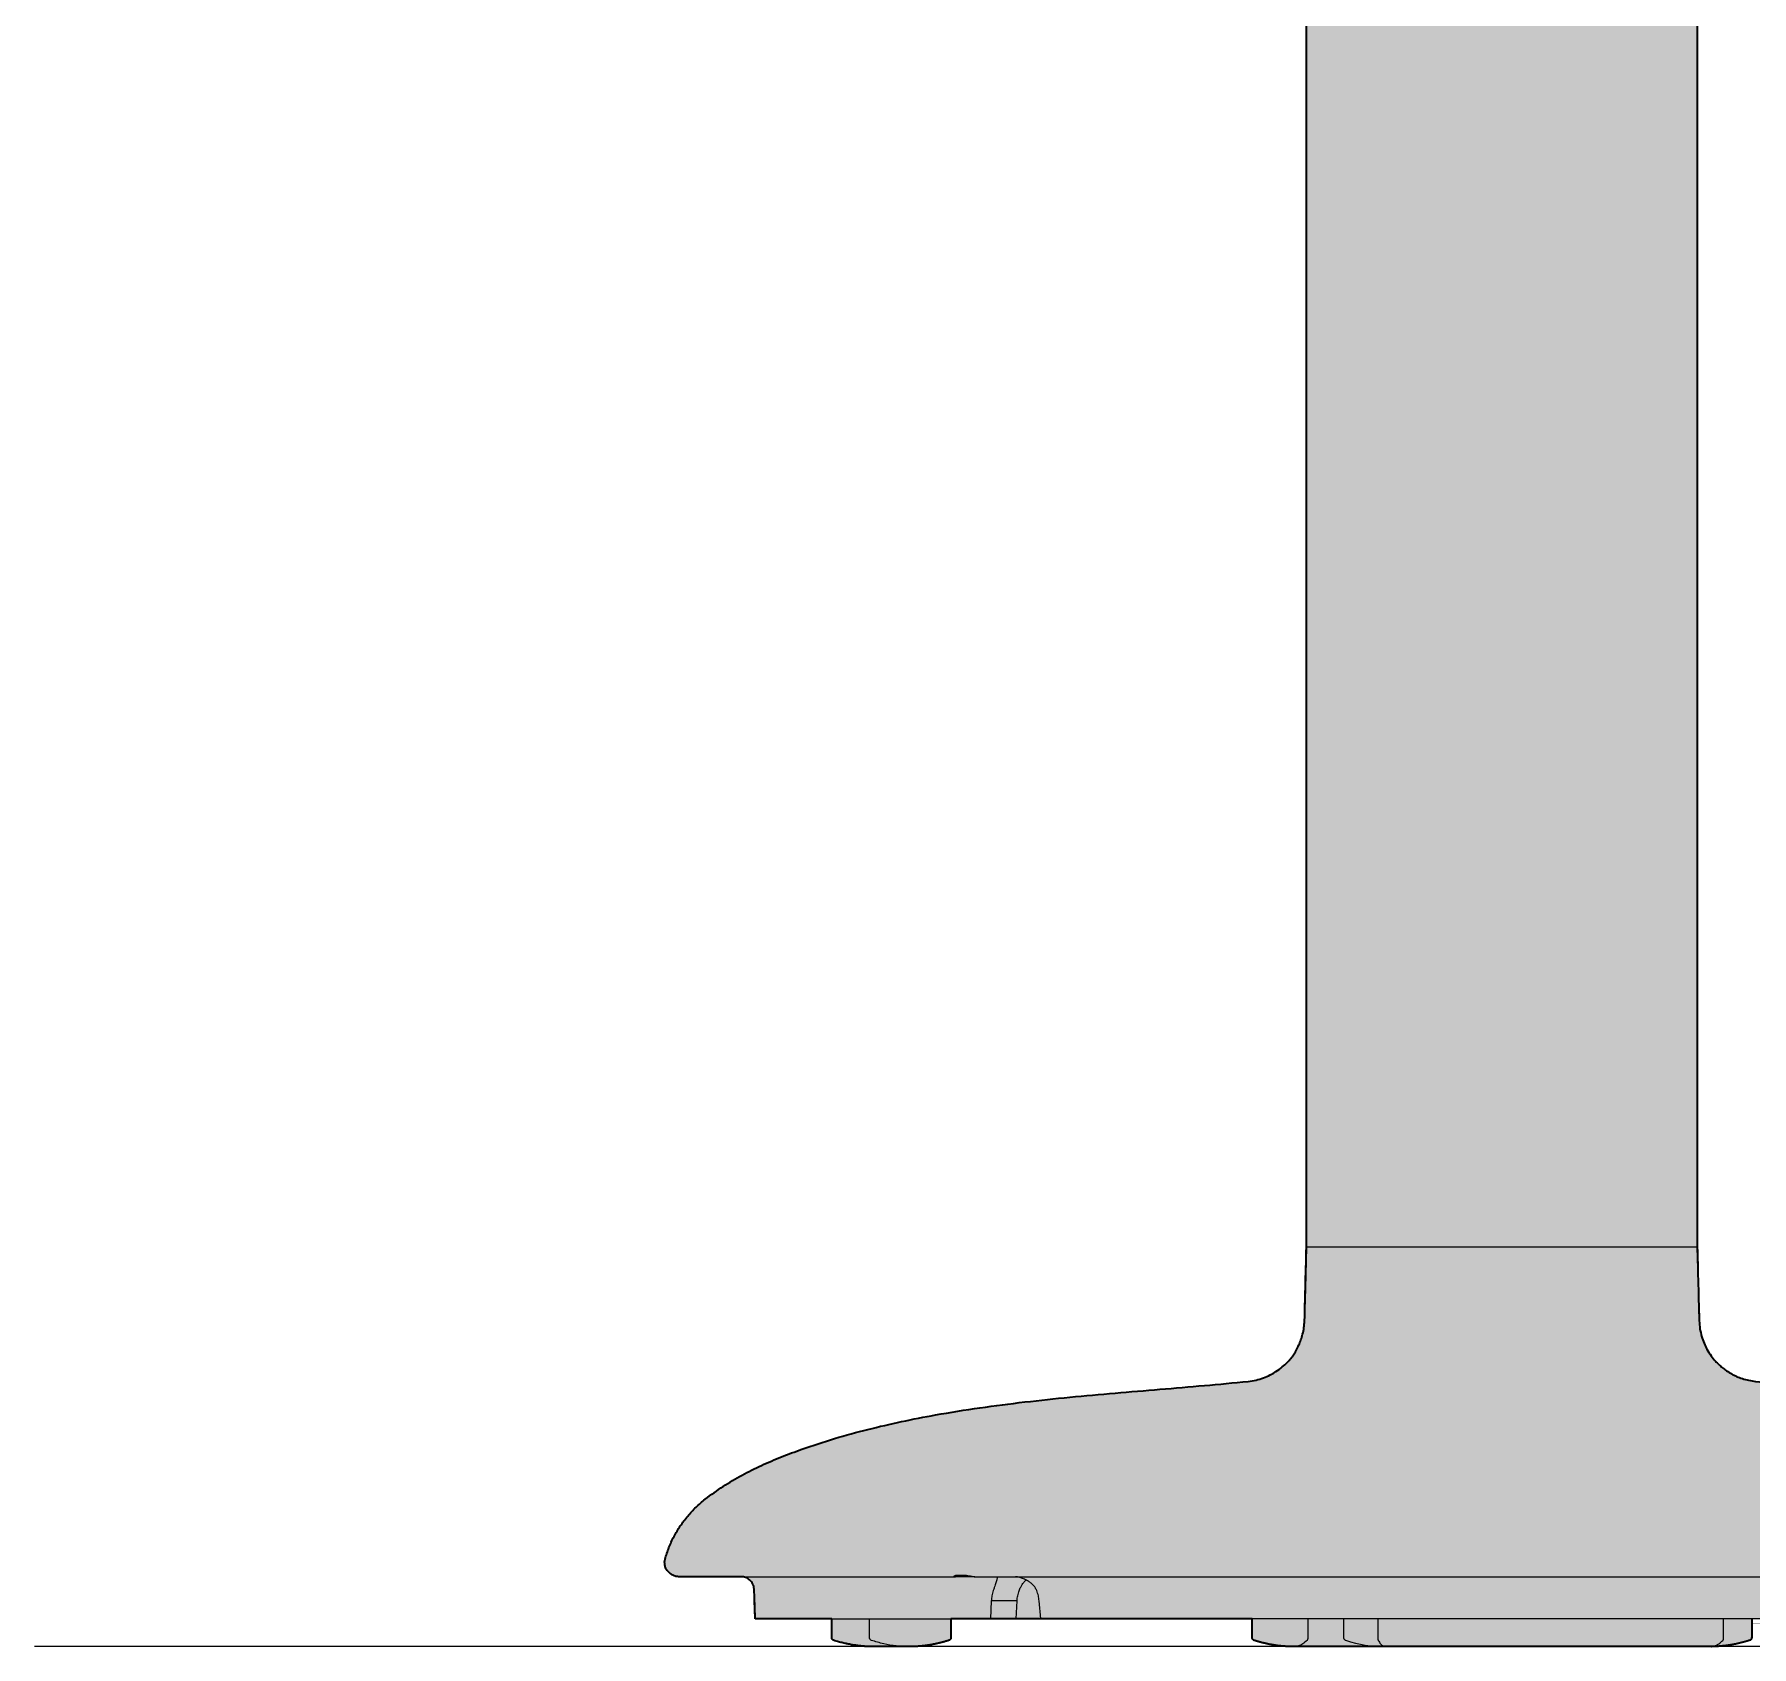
# Model space of a CAD drawing. Header units: millimetres. Extents: x 0 to 430, y 0 to 231.
# Drawn here: x 0 to 123, y 0 to 115.4 of the extents above; entities that cross this region are included whole.
import ezdxf

# ---------------------------------------------------------------- set-up
doc = ezdxf.new("R2010")
doc.units = ezdxf.units.MM
doc.layers.add('Blocks', color=7, linetype='Continuous')
doc.layers.add('Blocks$Fill', color=7, linetype='Continuous', true_color=0xffffff)
for name, color, linetype, lineweight, true_color in [('Blocks$Inner', 7, 'Continuous', 25, 0x007f00), ('Blocks$Outline', 7, 'Continuous', 35, 0xff3f3f), ('Groud', 7, 'Continuous', 25, 0x243775)]:
    doc.layers.add(name, color=color, linetype=linetype, lineweight=lineweight, true_color=true_color)

# ---------------------------------------------------------------- blocks, each defined once
blk = doc.blocks.new('Gustave Portable Lamp Side')
at = {"layer": 'Blocks$Fill'}
blk.add_hatch(color=256, dxfattribs=at).paths.add_polyline_path([(182.62, 204.06), (182.62, 204.05), (182.62, 204.05), (182.62, 204.04), (182.62, 204.04), (182.62, 204.03), (182.62, 204.03), (182.62, 204.02), (182.62, 204.02), (182.62, 204.02), (182.62, 204.01), (182.62, 204.01), (182.61, 204), (182.61, 204), (182.61, 203.99), (182.61, 203.99), (182.61, 203.98), (182.61, 203.98), (182.6, 203.97), (182.6, 203.97), (182.6, 203.96), (182.6, 203.96), (182.6, 203.96), (182.59, 203.95), (182.59, 203.95), (182.59, 203.94), (182.58, 203.94), (182.58, 203.93), (182.58, 203.93), (182.57, 203.93), (182.57, 203.92), (182.57, 203.92), (182.56, 203.92), (182.56, 203.91), (182.56, 203.91), (182.55, 203.9), (182.55, 203.9), (182.55, 203.9), (182.54, 203.9), (182.54, 203.89), (182.53, 203.89), (182.53, 203.89), (182.52, 203.88), (182.52, 203.88), (182.52, 203.88), (182.51, 203.88), (182.51, 203.88), (182.5, 203.87), (182.5, 203.87), (182.49, 203.87), (182.49, 203.87), (182.48, 203.87), (182.48, 203.86), (182.47, 203.86), (182.47, 203.86), (182.46, 203.86), (182.46, 203.86), (182.45, 203.86), (182.45, 203.86), (182.45, 203.86), (182.44, 203.86), (182.44, 203.86), (182.43, 203.86), (182.43, 203.86), (182.42, 203.86), (181.74, 203.86), (179.33, 203.86), (174.61, 203.86), (171.18, 203.86), (166.96, 203.86), (161.89, 203.86), (155.95, 203.86), (149.14, 203.86), (141.5, 203.86), (133.13, 203.86), (124.15, 203.86), (119.12, 203.86), (119.12, 28.61), (119.12, 28.61), (119.12, 28.61), (119.18, 26.29), (119.26, 23.34), (119.28, 23.05), (119.3, 22.91), (119.3, 22.83), (119.31, 22.76), (119.32, 22.69), (119.34, 22.63), (119.35, 22.56), (119.36, 22.49), (119.4, 22.36), (119.43, 22.22), (119.47, 22.1), (119.51, 21.97), (119.56, 21.85), (119.6, 21.73), (119.65, 21.62), (119.7, 21.51), (119.76, 21.4), (119.81, 21.3), (119.88, 21.18), (119.96, 21.05), (120.03, 20.94), (120.12, 20.82), (120.19, 20.72), (120.26, 20.63), (120.34, 20.54), (120.42, 20.45), (120.48, 20.38), (120.55, 20.31), (120.62, 20.24), (120.69, 20.17), (120.8, 20.07), (120.92, 19.97), (120.99, 19.92), (121.06, 19.86), (121.13, 19.81), (121.21, 19.76), (121.3, 19.69), (121.4, 19.63), (121.49, 19.58), (121.59, 19.52), (121.68, 19.47), (121.77, 19.43), (121.85, 19.39), (121.94, 19.35), (122.04, 19.3), (122.15, 19.26), (122.25, 19.23), (122.35, 19.19), (122.46, 19.16), (122.58, 19.12), (122.69, 19.09), (122.8, 19.07), (122.93, 19.04), (123.05, 19.02), (123.3, 18.99), (127.63, 18.6), (136.47, 17.83), (140.9, 17.32), (143.37, 16.98), (145.82, 16.57), (148.25, 16.09), (149.46, 15.82), (150.66, 15.52), (152.18, 15.11), (153.68, 14.67), (155.18, 14.17), (155.92, 13.9), (156.66, 13.62), (157.39, 13.32), (158.11, 13), (158.82, 12.66), (159.52, 12.29), (159.87, 12.1), (160.21, 11.9), (160.55, 11.69), (160.88, 11.48), (161.22, 11.26), (162.19, 10.56), (162.52, 10.28), (162.69, 10.14), (162.85, 9.99), (163, 9.84), (163.16, 9.68), (163.3, 9.51), (163.45, 9.35), (163.58, 9.18), (163.72, 9), (163.85, 8.82), (163.98, 8.64), (164.1, 8.46), (164.21, 8.27), (164.32, 8.08), (164.43, 7.89), (164.53, 7.69), (164.62, 7.49), (164.71, 7.29), (164.79, 7.09), (164.86, 6.89), (164.93, 6.68), (165.06, 6.27), (165.07, 6.22), (165.08, 6.17), (165.09, 6.14), (165.09, 6.11), (165.09, 6.09), (165.1, 6.06), (165.1, 6.05), (165.1, 6.03), (165.1, 6.01), (165.1, 5.98), (165.1, 5.95), (165.09, 5.92), (165.09, 5.89), (165.09, 5.86), (165.08, 5.84), (165.07, 5.81), (165.07, 5.78), (165.06, 5.75), (165.05, 5.72), (165.04, 5.69), (165.03, 5.66), (165.02, 5.64), (165, 5.61), (164.99, 5.58), (164.98, 5.55), (164.96, 5.52), (164.94, 5.5), (164.93, 5.47), (164.91, 5.45), (164.89, 5.42), (164.87, 5.39), (164.85, 5.37), (164.83, 5.35), (164.8, 5.32), (164.78, 5.3), (164.76, 5.28), (164.73, 5.26), (164.71, 5.24), (164.68, 5.22), (164.65, 5.2), (164.63, 5.18), (164.6, 5.17), (164.57, 5.15), (164.54, 5.13), (164.52, 5.12), (164.49, 5.11), (164.46, 5.09), (164.43, 5.08), (164.4, 5.07), (164.37, 5.06), (164.34, 5.05), (164.31, 5.04), (164.28, 5.03), (164.25, 5.03), (164.22, 5.02), (164.19, 5.02), (164.16, 5.01), (164.13, 5.01), (164.1, 5.01), (164.04, 5), (163.97, 5), (159.57, 5), (159.49, 4.99), (159.45, 4.99), (159.41, 4.98), (159.39, 4.97), (159.37, 4.97), (159.35, 4.97), (159.34, 4.96), (159.32, 4.95), (159.3, 4.95), (159.28, 4.94), (159.26, 4.93), (159.24, 4.92), (159.22, 4.91), (159.2, 4.9), (159.18, 4.89), (159.16, 4.88), (159.14, 4.87), (159.12, 4.86), (159.1, 4.84), (159.08, 4.83), (159.06, 4.82), (159.04, 4.8), (159.02, 4.78), (159, 4.77), (158.99, 4.75), (158.97, 4.73), (158.95, 4.72), (158.94, 4.7), (158.92, 4.68), (158.9, 4.66), (158.89, 4.64), (158.87, 4.62), (158.86, 4.6), (158.85, 4.58), (158.83, 4.56), (158.82, 4.54), (158.81, 4.52), (158.8, 4.5), (158.79, 4.48), (158.77, 4.45), (158.77, 4.43), (158.76, 4.41), (158.75, 4.39), (158.74, 4.37), (158.73, 4.34), (158.73, 4.32), (158.72, 4.3), (158.71, 4.28), (158.71, 4.25), (158.7, 4.21), (158.69, 4.16), (158.68, 4.03), (158.65, 3.13), (158.62, 2), (158.48, 2), (154.17, 2), (153.12, 2), (152.9, 2), (152.29, 2), (152.29, 0.64), (152.29, 0.63), (152.29, 0.62), (152.29, 0.61), (152.29, 0.61), (152.29, 0.6), (152.29, 0.59), (152.29, 0.59), (152.28, 0.59), (152.28, 0.58), (152.28, 0.58), (152.28, 0.58), (152.28, 0.57), (152.28, 0.57), (152.28, 0.56), (152.28, 0.56), (152.27, 0.56), (152.27, 0.55), (152.27, 0.55), (152.27, 0.55), (152.27, 0.54), (152.26, 0.54), (152.26, 0.54), (152.26, 0.53), (152.26, 0.53), (152.26, 0.53), (152.25, 0.52), (152.25, 0.52), (152.25, 0.52), (152.25, 0.51), (152.24, 0.51), (152.24, 0.51), (152.24, 0.5), (152.23, 0.5), (152.23, 0.5), (152.23, 0.5), (152.23, 0.49), (152.22, 0.49), (152.22, 0.49), (152.22, 0.49), (152.21, 0.48), (152.21, 0.48), (152.21, 0.48), (152.2, 0.48), (152.2, 0.48), (152.2, 0.47), (152.19, 0.47), (152.18, 0.47), (152.18, 0.46), (152.16, 0.45), (151.7, 0.32), (151.47, 0.26), (151.24, 0.2), (151, 0.15), (150.77, 0.11), (150.53, 0.08), (150.3, 0.05), (150.06, 0.03), (149.82, 0.02), (149.34, 0), (148.94, 0), (148.94, 0), (148.94, 0), (148.94, 0), (148.94, 0), (148.94, 0), (148.93, 0), (148.93, 0), (148.93, 0), (148.93, 0), (148.93, 0), (148.92, 0), (148.92, 0), (148.92, 0), (147.59, 0), (147.41, 0), (147.23, 0.01), (147.05, 0.02), (146.86, 0.03), (146.68, 0.04), (146.5, 0.06), (146.32, 0.09), (146.14, 0.11), (145.96, 0.14), (145.79, 0.18), (145.61, 0.21), (145.43, 0.25), (145.26, 0.3), (145.08, 0.35), (144.91, 0.4), (144.74, 0.45), (144.72, 0.46), (144.71, 0.46), (144.7, 0.47), (144.69, 0.47), (144.69, 0.47), (144.68, 0.47), (144.68, 0.48), (144.68, 0.48), (144.67, 0.48), (144.67, 0.48), (144.67, 0.48), (144.66, 0.49), (144.66, 0.49), (144.66, 0.49), (144.66, 0.49), (144.65, 0.5), (144.65, 0.5), (144.65, 0.5), (144.64, 0.5), (144.64, 0.51), (144.64, 0.51), (144.64, 0.51), (144.63, 0.52), (144.63, 0.52), (144.63, 0.52), (144.63, 0.53), (144.62, 0.53), (144.62, 0.53), (144.62, 0.54), (144.62, 0.54), (144.61, 0.54), (144.61, 0.55), (144.61, 0.55), (144.61, 0.55), (144.61, 0.56), (144.6, 0.56), (144.6, 0.56), (144.6, 0.57), (144.6, 0.57), (144.6, 0.58), (144.6, 0.58), (144.6, 0.58), (144.6, 0.59), (144.59, 0.59), (144.59, 0.59), (144.59, 0.6), (144.59, 0.61), (144.59, 0.61), (144.59, 0.62), (144.59, 0.64), (144.59, 2), (123.02, 2), (123.02, 0.64), (123.01, 0.63), (123.01, 0.62), (123.01, 0.61), (123.01, 0.61), (123.01, 0.6), (123.01, 0.6), (123.01, 0.59), (123.01, 0.59), (123.01, 0.59), (123.01, 0.58), (123.01, 0.58), (123, 0.58), (123, 0.57), (123, 0.57), (123, 0.56), (123, 0.56), (123, 0.56), (123, 0.55), (122.99, 0.55), (122.99, 0.55), (122.99, 0.54), (122.99, 0.54), (122.98, 0.54), (122.98, 0.53), (122.98, 0.53), (122.98, 0.53), (122.98, 0.52), (122.97, 0.52), (122.97, 0.52), (122.97, 0.51), (122.97, 0.51), (122.96, 0.51), (122.96, 0.5), (122.96, 0.5), (122.95, 0.5), (122.95, 0.5), (122.95, 0.49), (122.95, 0.49), (122.94, 0.49), (122.94, 0.49), (122.94, 0.48), (122.93, 0.48), (122.93, 0.48), (122.93, 0.48), (122.92, 0.48), (122.92, 0.47), (122.92, 0.47), (122.91, 0.47), (122.9, 0.47), (122.9, 0.46), (122.89, 0.46), (122.87, 0.45), (122.7, 0.4), (122.52, 0.35), (122.35, 0.3), (122.17, 0.25), (121.99, 0.21), (121.82, 0.18), (121.64, 0.14), (121.46, 0.11), (121.28, 0.09), (121.1, 0.06), (120.92, 0.04), (120.74, 0.03), (120.56, 0.02), (120.38, 0.01), (120.2, 0), (120.02, 0), (117.79, 0), (96.79, 0), (96.75, 0), (90.23, 0), (90.05, 0), (89.87, 0.01), (89.69, 0.02), (89.51, 0.03), (89.33, 0.04), (89.15, 0.06), (88.97, 0.09), (88.79, 0.11), (88.61, 0.14), (88.43, 0.18), (88.25, 0.21), (88.07, 0.25), (87.9, 0.3), (87.72, 0.35), (87.55, 0.4), (87.38, 0.45), (87.36, 0.46), (87.35, 0.46), (87.34, 0.47), (87.33, 0.47), (87.33, 0.47), (87.33, 0.47), (87.32, 0.48), (87.32, 0.48), (87.32, 0.48), (87.31, 0.48), (87.31, 0.48), (87.31, 0.49), (87.3, 0.49), (87.3, 0.49), (87.3, 0.49), (87.29, 0.5), (87.29, 0.5), (87.29, 0.5), (87.29, 0.5), (87.28, 0.51), (87.28, 0.51), (87.28, 0.51), (87.28, 0.52), (87.27, 0.52), (87.27, 0.52), (87.27, 0.53), (87.27, 0.53), (87.26, 0.53), (87.26, 0.54), (87.26, 0.54), (87.26, 0.54), (87.25, 0.55), (87.25, 0.55), (87.25, 0.55), (87.25, 0.56), (87.25, 0.56), (87.25, 0.56), (87.24, 0.57), (87.24, 0.57), (87.24, 0.58), (87.24, 0.58), (87.24, 0.58), (87.24, 0.59), (87.24, 0.59), (87.24, 0.59), (87.24, 0.6), (87.23, 0.61), (87.23, 0.61), (87.23, 0.62), (87.23, 0.64), (87.23, 2), (72.09, 2), (70.32, 2), (68.49, 2), (65.66, 2), (65.66, 0.64), (65.66, 0.63), (65.66, 0.62), (65.66, 0.61), (65.65, 0.61), (65.65, 0.6), (65.65, 0.59), (65.65, 0.59), (65.65, 0.59), (65.65, 0.58), (65.65, 0.58), (65.65, 0.58), (65.65, 0.57), (65.64, 0.57), (65.64, 0.56), (65.64, 0.56), (65.64, 0.56), (65.64, 0.55), (65.64, 0.55), (65.63, 0.55), (65.63, 0.54), (65.63, 0.54), (65.63, 0.54), (65.63, 0.53), (65.62, 0.53), (65.62, 0.53), (65.62, 0.52), (65.62, 0.52), (65.61, 0.52), (65.61, 0.51), (65.61, 0.51), (65.61, 0.51), (65.6, 0.5), (65.6, 0.5), (65.6, 0.5), (65.59, 0.5), (65.59, 0.49), (65.59, 0.49), (65.59, 0.49), (65.58, 0.49), (65.58, 0.48), (65.58, 0.48), (65.57, 0.48), (65.57, 0.48), (65.57, 0.48), (65.56, 0.47), (65.56, 0.47), (65.56, 0.47), (65.55, 0.47), (65.54, 0.46), (65.53, 0.46), (65.51, 0.45), (65.34, 0.4), (65.16, 0.35), (64.99, 0.3), (64.81, 0.25), (64.64, 0.21), (64.46, 0.18), (64.28, 0.14), (64.1, 0.11), (63.92, 0.09), (63.74, 0.06), (63.56, 0.04), (63.38, 0.03), (63.2, 0.02), (63.02, 0.01), (62.84, 0), (62.66, 0), (61.94, 0), (60.25, 0), (60.14, 0), (60, 0), (59.83, 0), (59.64, 0.01), (59.44, 0.03), (59.25, 0.04), (59.05, 0.06), (58.87, 0.09), (58.69, 0.11), (58.51, 0.14), (58.33, 0.18), (58.15, 0.21), (57.97, 0.25), (57.79, 0.3), (57.26, 0.45), (57.25, 0.46), (57.24, 0.46), (57.23, 0.47), (57.23, 0.47), (57.22, 0.47), (57.22, 0.48), (57.21, 0.48), (57.21, 0.48), (57.21, 0.48), (57.2, 0.48), (57.2, 0.49), (57.2, 0.49), (57.19, 0.49), (57.19, 0.49), (57.19, 0.5), (57.19, 0.5), (57.18, 0.5), (57.18, 0.5), (57.18, 0.51), (57.17, 0.51), (57.17, 0.51), (57.17, 0.52), (57.17, 0.52), (57.16, 0.52), (57.16, 0.53), (57.16, 0.53), (57.16, 0.53), (57.15, 0.54), (57.15, 0.54), (57.15, 0.54), (57.15, 0.55), (57.15, 0.55), (57.14, 0.55), (57.14, 0.56), (57.14, 0.56), (57.14, 0.56), (57.14, 0.57), (57.14, 0.57), (57.13, 0.58), (57.13, 0.58), (57.13, 0.58), (57.13, 0.59), (57.13, 0.59), (57.13, 0.59), (57.13, 0.6), (57.13, 0.61), (57.13, 0.61), (57.13, 0.62), (57.12, 0.64), (57.12, 2), (51.64, 2), (51.57, 4.03), (51.56, 4.12), (51.55, 4.16), (51.55, 4.21), (51.54, 4.25), (51.53, 4.28), (51.53, 4.3), (51.52, 4.32), (51.52, 4.34), (51.51, 4.37), (51.5, 4.39), (51.49, 4.41), (51.48, 4.43), (51.47, 4.45), (51.46, 4.48), (51.45, 4.5), (51.44, 4.52), (51.43, 4.54), (51.42, 4.56), (51.41, 4.58), (51.39, 4.6), (51.38, 4.62), (51.36, 4.64), (51.35, 4.66), (51.34, 4.68), (51.32, 4.7), (51.3, 4.72), (51.29, 4.73), (51.27, 4.75), (51.25, 4.77), (51.24, 4.78), (51.22, 4.8), (51.2, 4.82), (51.18, 4.83), (51.17, 4.84), (51.15, 4.86), (51.13, 4.87), (51.11, 4.88), (51.09, 4.89), (51.07, 4.9), (51.05, 4.91), (51.03, 4.92), (51.02, 4.93), (51, 4.94), (50.98, 4.95), (50.96, 4.95), (50.94, 4.96), (50.92, 4.97), (50.9, 4.97), (50.89, 4.97), (50.87, 4.98), (50.83, 4.99), (50.79, 4.99), (50.72, 5), (46.27, 5), (46.2, 5), (46.14, 5.01), (46.11, 5.01), (46.08, 5.01), (46.05, 5.02), (46.02, 5.02), (45.99, 5.03), (45.96, 5.03), (45.93, 5.04), (45.91, 5.05), (45.88, 5.06), (45.85, 5.07), (45.82, 5.08), (45.79, 5.09), (45.76, 5.11), (45.73, 5.12), (45.7, 5.13), (45.67, 5.15), (45.65, 5.17), (45.62, 5.18), (45.59, 5.2), (45.57, 5.22), (45.54, 5.24), (45.51, 5.26), (45.49, 5.28), (45.47, 5.3), (45.44, 5.32), (45.42, 5.35), (45.4, 5.37), (45.38, 5.39), (45.36, 5.42), (45.34, 5.45), (45.32, 5.47), (45.3, 5.5), (45.29, 5.52), (45.27, 5.55), (45.26, 5.58), (45.24, 5.61), (45.23, 5.64), (45.22, 5.66), (45.21, 5.69), (45.2, 5.72), (45.19, 5.75), (45.18, 5.78), (45.17, 5.81), (45.17, 5.84), (45.16, 5.86), (45.16, 5.89), (45.15, 5.92), (45.15, 5.95), (45.15, 5.98), (45.15, 6.01), (45.15, 6.03), (45.15, 6.05), (45.15, 6.06), (45.15, 6.09), (45.15, 6.11), (45.16, 6.14), (45.16, 6.17), (45.17, 6.22), (45.18, 6.27), (45.31, 6.68), (45.38, 6.89), (45.46, 7.09), (45.54, 7.29), (45.63, 7.49), (45.72, 7.69), (45.82, 7.89), (45.93, 8.08), (46.04, 8.27), (46.15, 8.46), (46.27, 8.64), (46.4, 8.82), (46.53, 9), (46.66, 9.18), (46.8, 9.35), (46.94, 9.51), (47.09, 9.68), (47.24, 9.84), (47.4, 9.99), (47.56, 10.14), (47.72, 10.28), (48.05, 10.56), (48.69, 11.02), (49.02, 11.25), (49.35, 11.47), (49.68, 11.68), (50.01, 11.89), (50.35, 12.08), (50.69, 12.27), (51.38, 12.63), (52.09, 12.97), (52.8, 13.29), (53.52, 13.59), (54.24, 13.87), (54.97, 14.14), (56.15, 14.53), (57.33, 14.9), (58.52, 15.24), (59.71, 15.55), (60.92, 15.85), (62.12, 16.11), (64.55, 16.59), (66.14, 16.86), (67.74, 17.11), (70.95, 17.52), (86.95, 18.99), (87.24, 19.03), (87.38, 19.06), (87.45, 19.07), (87.52, 19.09), (87.59, 19.1), (87.65, 19.12), (87.72, 19.14), (87.79, 19.16), (87.92, 19.2), (88.05, 19.24), (88.17, 19.29), (88.29, 19.34), (88.41, 19.4), (88.53, 19.45), (88.63, 19.51), (88.74, 19.57), (88.84, 19.63), (88.94, 19.69), (89.06, 19.77), (89.17, 19.85), (89.29, 19.94), (89.4, 20.03), (89.49, 20.11), (89.57, 20.19), (89.66, 20.27), (89.74, 20.36), (89.81, 20.43), (89.87, 20.5), (89.94, 20.57), (90, 20.65), (90.09, 20.77), (90.18, 20.89), (90.23, 20.97), (90.28, 21.04), (90.33, 21.12), (90.38, 21.2), (90.43, 21.3), (90.48, 21.39), (90.54, 21.5), (90.58, 21.6), (90.62, 21.69), (90.66, 21.78), (90.7, 21.87), (90.73, 21.96), (90.76, 22.06), (90.8, 22.17), (90.83, 22.27), (90.85, 22.38), (90.88, 22.49), (90.91, 22.61), (90.93, 22.72), (90.94, 22.84), (90.96, 22.96), (90.97, 23.09), (90.99, 23.34), (91.05, 25.66), (91.12, 28.61), (91.12, 203.86), (86.1, 203.86), (77.12, 203.86), (68.75, 203.86), (61.11, 203.86), (54.3, 203.86), (48.35, 203.86), (43.28, 203.86), (39.06, 203.86), (35.64, 203.86), (30.92, 203.86), (28.51, 203.86), (27.82, 203.86), (27.82, 203.86), (27.81, 203.86), (27.81, 203.86), (27.81, 203.86), (27.8, 203.86), (27.8, 203.86), (27.79, 203.86), (27.79, 203.86), (27.78, 203.86), (27.78, 203.86), (27.77, 203.86), (27.77, 203.86), (27.76, 203.87), (27.76, 203.87), (27.75, 203.87), (27.75, 203.87), (27.74, 203.87), (27.74, 203.88), (27.74, 203.88), (27.73, 203.88), (27.73, 203.88), (27.72, 203.88), (27.72, 203.89), (27.71, 203.89), (27.71, 203.89), (27.71, 203.9), (27.7, 203.9), (27.7, 203.9), (27.69, 203.9), (27.69, 203.91), (27.69, 203.91), (27.68, 203.92), (27.68, 203.92), (27.67, 203.92), (27.67, 203.93), (27.67, 203.93), (27.66, 203.93), (27.66, 203.94), (27.66, 203.94), (27.66, 203.95), (27.65, 203.95), (27.65, 203.96), (27.65, 203.96), (27.65, 203.96), (27.64, 203.97), (27.64, 203.97), (27.64, 203.98), (27.64, 203.98), (27.64, 203.99), (27.63, 203.99), (27.63, 204), (27.63, 204), (27.63, 204.01), (27.63, 204.01), (27.63, 204.02), (27.63, 204.02), (27.63, 204.02), (27.63, 204.03), (27.62, 204.03), (27.62, 204.04), (27.62, 204.04), (27.62, 204.05), (27.62, 204.05), (27.62, 204.06), (27.62, 204.68), (27.63, 204.97), (27.63, 205.26), (27.65, 205.55), (27.67, 205.83), (27.69, 206.1), (27.72, 206.38), (27.75, 206.65), (27.79, 206.92), (27.83, 207.18), (27.88, 207.45), (27.93, 207.7), (27.99, 207.96), (28.05, 208.21), (28.11, 208.47), (28.18, 208.71), (28.26, 208.96), (28.33, 209.2), (28.42, 209.44), (28.5, 209.68), (28.59, 209.91), (28.78, 210.37), (28.98, 210.83), (29.2, 211.27), (29.43, 211.71), (29.67, 212.13), (29.92, 212.55), (30.27, 213.09), (30.64, 213.63), (31.03, 214.15), (31.43, 214.65), (31.69, 214.96), (31.96, 215.27), (32.23, 215.57), (32.51, 215.86), (32.8, 216.16), (33.09, 216.44), (33.38, 216.72), (33.69, 217), (34.31, 217.54), (34.95, 218.06), (35.61, 218.57), (36.29, 219.06), (37, 219.53), (37.71, 219.99), (38.45, 220.43), (39.2, 220.86), (39.97, 221.27), (40.75, 221.66), (41.54, 222.04), (42.35, 222.41), (43.17, 222.77), (43.99, 223.11), (45.68, 223.76), (47.4, 224.36), (49.14, 224.92), (50.91, 225.44), (52.68, 225.93), (56.23, 226.8), (59.06, 227.42), (61.85, 227.97), (66, 228.69), (70.1, 229.28), (74.16, 229.77), (78.19, 230.15), (82.21, 230.44), (86.22, 230.64), (94.26, 230.86), (105.12, 230.89), (115.99, 230.86), (124.03, 230.64), (128.04, 230.44), (132.05, 230.15), (136.09, 229.77), (140.15, 229.28), (144.25, 228.69), (148.4, 227.97), (151.19, 227.42), (154.01, 226.8), (157.57, 225.93), (159.34, 225.44), (161.1, 224.92), (162.85, 224.36), (164.57, 223.76), (166.25, 223.11), (167.08, 222.77), (167.9, 222.41), (168.7, 222.04), (169.5, 221.66), (170.28, 221.27), (171.05, 220.86), (171.8, 220.43), (172.53, 219.99), (173.25, 219.53), (173.95, 219.06), (174.63, 218.57), (175.3, 218.06), (175.94, 217.54), (176.56, 217), (176.86, 216.72), (177.16, 216.44), (177.45, 216.16), (177.73, 215.86), (178.01, 215.57), (178.29, 215.27), (178.55, 214.96), (178.81, 214.65), (179.22, 214.15), (179.6, 213.63), (179.97, 213.09), (180.33, 212.55), (180.58, 212.13), (180.82, 211.71), (181.05, 211.27), (181.26, 210.83), (181.47, 210.37), (181.66, 209.91), (181.74, 209.68), (181.83, 209.44), (181.91, 209.2), (181.99, 208.96), (182.06, 208.71), (182.13, 208.47), (182.2, 208.21), (182.26, 207.96), (182.31, 207.7), (182.37, 207.45), (182.41, 207.18), (182.46, 206.92), (182.5, 206.65), (182.53, 206.38), (182.56, 206.1), (182.58, 205.83), (182.6, 205.55), (182.61, 205.26), (182.62, 204.97), (182.62, 204.68)], flags=0)
at = {"layer": 'Blocks$Inner'}
for p, q in [((91.12, 203.86), (91.12, 28.61)), ((119.12, 28.61), (119.12, 203.86)), ((67.36, 5), (65.98, 5)), ((66.18, 5.12), (66.58, 5.12)), ((72.09, 2), (71.98, 3.29)), ((57.12, 2), (57.12, 0.64)), ((59.83, 0.64), (59.83, 2)), ((65.66, 0.64), (65.66, 2)), ((72.09, 2), (70.32, 2)), ((87.23, 2), (87.23, 0.64)), ((91.22, 2), (91.22, 0.64)), ((93.79, 2), (93.79, 0.64)), ((96.23, 2), (96.23, 0.64)), ((121.01, 0.64), (121.01, 2)), ((123.02, 0.64), (123.02, 2))]:
    blk.add_line(p, q, dxfattribs=at)
for points in [[(91.12, 28.61), (91.05, 25.66), (90.99, 23.34)], [(119.26, 23.34), (119.18, 26.29), (119.12, 28.61)], [(51.57, 4.03), (51.6, 2.89), (51.64, 2)]]:
    blk.add_lwpolyline(points, dxfattribs=at)
blk.add_lwpolyline([(68.49, 2), (70.32, 2), (70.4, 3.29), (68.55, 3.29)], close=True, dxfattribs=at)
for centre, start, end in [((62.66, 9.25), 270, 287.9563), ((90.23, 9.25), 252.0436, 270), ((96.79, 9.25), 251.9944, 270), ((120.02, 9.25), 270, 287.9563)]:
    blk.add_arc(centre, 9.25, start, end, dxfattribs=at)
for points in [[(91.27, 28.61), (91.2, 28.61), (91.15, 28.61), (91.12, 28.61)], [(91.42, 28.61), (91.33, 28.61), (91.26, 28.61), (91.21, 28.61)], [(91.53, 28.61), (91.42, 28.61), (91.34, 28.61), (91.27, 28.61)], [(91.77, 28.61), (91.63, 28.61), (91.51, 28.61), (91.42, 28.61)], [(91.93, 28.61), (91.79, 28.61), (91.65, 28.61), (91.53, 28.61)], [(92.24, 28.61), (92.06, 28.61), (91.91, 28.61), (91.77, 28.61)], [(92.45, 28.61), (92.26, 28.61), (92.1, 28.61), (91.93, 28.61)], [(92.84, 28.61), (92.62, 28.61), (92.42, 28.61), (92.24, 28.61)], [(93.1, 28.61), (92.86, 28.61), (92.64, 28.61), (92.45, 28.61)], [(93.56, 28.61), (93.3, 28.61), (93.06, 28.61), (92.84, 28.61)], [(93.86, 28.61), (93.59, 28.61), (93.33, 28.61), (93.1, 28.61)], [(94.39, 28.61), (94.1, 28.61), (93.82, 28.61), (93.56, 28.61)], [(94.73, 28.61), (94.42, 28.61), (94.13, 28.61), (93.86, 28.61)], [(95.32, 28.61), (95, 28.61), (94.69, 28.61), (94.39, 28.61)], [(95.7, 28.61), (95.36, 28.61), (95.03, 28.61), (94.73, 28.61)], [(96.35, 28.61), (95.99, 28.61), (95.65, 28.61), (95.32, 28.61)], [(96.76, 28.61), (96.39, 28.61), (96.03, 28.61), (95.7, 28.61)], [(97.46, 28.61), (97.08, 28.61), (96.71, 28.61), (96.35, 28.61)], [(97.9, 28.61), (97.5, 28.61), (97.12, 28.61), (96.76, 28.61)], [(98.65, 28.61), (98.24, 28.61), (97.85, 28.61), (97.46, 28.61)], [(99.11, 28.61), (98.69, 28.61), (98.29, 28.61), (97.9, 28.61)], [(99.9, 28.61), (99.47, 28.61), (99.05, 28.61), (98.65, 28.61)], [(100.37, 28.61), (99.94, 28.61), (99.52, 28.61), (99.11, 28.61)], [(101.19, 28.61), (100.75, 28.61), (100.32, 28.61), (99.9, 28.61)], [(101.69, 28.61), (101.24, 28.61), (100.81, 28.61), (100.37, 28.61)], [(102.53, 28.61), (102.08, 28.61), (101.63, 28.61), (101.19, 28.61)], [(103.04, 28.61), (102.58, 28.61), (102.13, 28.61), (101.69, 28.61)], [(104.4, 28.61), (103.94, 28.61), (103.49, 28.61), (103.04, 28.61)], [(105.78, 28.61), (105.32, 28.61), (104.86, 28.61), (104.4, 28.61)], [(107.14, 28.61), (106.69, 28.61), (106.23, 28.61), (105.78, 28.61)], [(108.49, 28.61), (108.05, 28.61), (107.6, 28.61), (107.14, 28.61)], [(109.81, 28.61), (109.38, 28.61), (108.94, 28.61), (108.49, 28.61)], [(111.08, 28.61), (110.66, 28.61), (110.24, 28.61), (109.81, 28.61)], [(112.29, 28.61), (111.9, 28.61), (111.49, 28.61), (111.08, 28.61)], [(113.44, 28.61), (113.07, 28.61), (112.68, 28.61), (112.29, 28.61)], [(114.5, 28.61), (114.16, 28.61), (113.8, 28.61), (113.44, 28.61)], [(115.47, 28.61), (115.17, 28.61), (114.84, 28.61), (114.5, 28.61)], [(116.35, 28.61), (116.07, 28.61), (115.78, 28.61), (115.47, 28.61)], [(117.11, 28.61), (116.88, 28.61), (116.62, 28.61), (116.35, 28.61)], [(117.76, 28.61), (117.57, 28.61), (117.35, 28.61), (117.11, 28.61)], [(118.29, 28.61), (118.14, 28.61), (117.96, 28.61), (117.76, 28.61)], [(118.7, 28.61), (118.58, 28.61), (118.45, 28.61), (118.29, 28.61)], [(118.97, 28.61), (118.9, 28.61), (118.81, 28.61), (118.7, 28.61)], [(119.1, 28.61), (119.09, 28.61), (119.04, 28.61), (118.97, 28.61)], [(46.27, 5), (46.33, 5), (46.41, 5), (46.52, 5)], [(46.52, 5), (46.62, 5), (46.75, 5), (46.9, 5)], [(46.9, 5), (47.05, 5), (47.22, 5), (47.41, 5)], [(47.41, 5), (47.6, 5), (47.81, 5), (48.05, 5)], [(48.05, 5), (48.27, 5), (48.52, 5), (48.79, 5)], [(48.79, 5), (49.06, 5), (49.35, 5), (49.65, 5)], [(49.65, 5), (49.96, 5), (50.28, 5), (50.62, 5)], [(50.62, 5), (50.95, 5), (51.31, 5), (51.68, 5)], [(51.68, 5), (52.05, 5), (52.43, 5), (52.83, 5)], [(52.83, 5), (53.22, 5), (53.63, 5), (54.06, 5)], [(54.06, 5), (54.54, 5), (55.04, 5), (55.56, 5)], [(55.56, 5), (56.07, 5), (56.6, 5), (57.14, 5)], [(57.14, 5), (57.68, 5), (58.23, 5), (58.8, 5)], [(58.8, 5), (59.36, 5), (59.94, 5), (60.53, 5)], [(60.53, 5), (61.1, 5), (61.7, 5), (62.3, 5)], [(62.3, 5), (62.89, 5), (63.5, 5), (64.12, 5)], [(64.12, 5), (64.73, 5), (65.35, 5), (65.98, 5)], [(51.64, 2), (51.81, 2), (51.89, 2), (52, 2)], [(52, 2), (52.12, 2), (52.26, 2), (52.42, 2)], [(52.42, 2), (52.59, 2), (52.78, 2), (52.99, 2)], [(52.99, 2), (53.21, 2), (53.45, 2), (53.71, 2)], [(53.71, 2), (53.98, 2), (54.27, 2), (54.58, 2)], [(54.58, 2), (54.89, 2), (55.23, 2), (55.59, 2)], [(55.59, 2), (55.95, 2), (56.34, 2), (56.75, 2)], [(56.75, 2), (57.16, 2), (57.59, 2), (58.04, 2)], [(58.04, 2), (58.5, 2), (58.97, 2), (59.47, 2)], [(59.47, 2), (59.97, 2), (60.49, 2), (61.03, 2)], [(61.03, 2), (61.57, 2), (62.13, 2), (62.72, 2)], [(62.72, 2), (63.3, 2), (63.9, 2), (64.53, 2)], [(64.53, 2), (65.15, 2), (65.79, 2), (66.45, 2)], [(66.45, 2), (67.12, 2), (67.8, 2), (68.49, 2)], [(98.18, 2), (97.19, 2), (96.2, 2), (95.21, 2)], [(101.16, 2), (100.17, 2), (99.17, 2), (98.18, 2)], [(104.16, 2), (103.16, 2), (102.16, 2), (101.16, 2)], [(107.16, 2), (106.16, 2), (105.16, 2), (104.16, 2)], [(110.16, 2), (109.16, 2), (108.16, 2), (107.16, 2)], [(113.14, 2), (112.15, 2), (111.15, 2), (110.16, 2)], [(116.09, 2), (115.11, 2), (114.12, 2), (113.14, 2)], [(119.01, 2), (118.04, 2), (117.07, 2), (116.09, 2)], [(121.88, 2), (120.93, 2), (119.97, 2), (119.01, 2)], [(124.7, 2), (123.77, 2), (122.83, 2), (121.88, 2)], [(60.14, 0), (60.14, 0), (60.19, 0), (60.25, 0)], [(93.93, 0.45), (93.93, 0.45), (93.93, 0.45), (93.93, 0.45)], [(60.25, 0), (60.31, 0), (60.39, 0), (60.49, 0)], [(60.49, 0), (60.59, 0), (60.71, 0), (60.86, 0)], [(60.86, 0), (61, 0), (61.16, 0), (61.34, 0)], [(61.34, 0), (61.52, 0), (61.72, 0), (61.94, 0)], [(61.94, 0), (62.17, 0), (62.41, 0), (62.66, 0)]]:
    blk.add_open_spline(points, degree=3, dxfattribs=at)
for points, knots in [([(119.12, 28.61), (119.11, 28.61), (119.09, 28.61), (118.9, 28.61), (118.58, 28.61), (118.13, 28.61), (117.56, 28.61), (116.86, 28.61), (116.05, 28.61), (115.14, 28.61), (114.13, 28.61), (113.03, 28.61), (111.86, 28.61), (110.62, 28.61), (109.33, 28.61), (108, 28.61), (106.64, 28.61), (105.26, 28.61), (103.89, 28.61), (102.98, 28.61), (102.53, 28.61)], [15.061682, 15.061682, 15.061682, 15.061682, 15.111827, 15.167701, 15.223575, 15.279449, 15.335323, 15.391196, 15.44707, 15.502944, 15.558818, 15.614692, 15.670565, 15.726439, 15.782313, 15.838187, 15.89406, 15.949934, 16.005808, 16.061682, 16.061682, 16.061682, 16.061682]), ([(90.99, 23.34), (90.98, 23.17), (90.96, 22.85), (90.86, 22.39), (90.74, 21.97), (90.58, 21.58), (90.4, 21.22), (90.2, 20.9), (89.99, 20.62), (89.73, 20.33), (89.38, 20), (88.97, 19.7), (88.52, 19.44), (88.04, 19.23), (87.51, 19.07), (87.14, 19.02), (86.95, 18.99)], [7.13341, 7.13341, 7.13341, 7.13341, 7.210895, 7.283636, 7.350658, 7.411185, 7.480786, 7.536912, 7.584215, 7.643688, 7.717462, 7.80496, 7.87893, 7.959202, 8.044754, 8.13341, 8.13341, 8.13341, 8.13341]), ([(123.3, 18.99), (123.13, 19.01), (122.81, 19.06), (122.36, 19.18), (121.95, 19.34), (121.57, 19.52), (121.23, 19.73), (120.93, 19.96), (120.66, 20.19), (120.39, 20.47), (120.09, 20.84), (119.82, 21.27), (119.59, 21.74), (119.42, 22.23), (119.3, 22.77), (119.27, 23.15), (119.26, 23.34)], [8.7915256, 8.7915256, 8.7915256, 8.7915256, 8.8689736, 8.9416746, 9.0086563, 9.0691394, 9.1386714, 9.1947072, 9.2419024, 9.3013118, 9.3750399, 9.4624882, 9.5364081, 9.6166167, 9.7020785, 9.7915256, 9.7915256, 9.7915256, 9.7915256]), ([(86.95, 18.99), (85.9, 18.89), (83.8, 18.69), (80.62, 18.43), (77.41, 18.16), (74.18, 17.87), (70.95, 17.53), (67.74, 17.12), (64.8, 16.65), (62.12, 16.13), (59.71, 15.57), (57.32, 14.92), (55.26, 14.25), (53.51, 13.6), (52.08, 12.99), (50.68, 12.29), (49.33, 11.49), (48.48, 10.87), (48.05, 10.56)], [8.13341, 8.13341, 8.13341, 8.13341, 8.211633, 8.290991, 8.37113, 8.451708, 8.532398, 8.612905, 8.693087, 8.754637, 8.816078, 8.877496, 8.938999, 8.977695, 9.016398, 9.055156, 9.09409, 9.13341, 9.13341, 9.13341, 9.13341]), ([(48.05, 10.56), (47.83, 10.37), (47.38, 10), (46.79, 9.36), (46.26, 8.65), (45.81, 7.89), (45.44, 7.1), (45.27, 6.54), (45.18, 6.27)], [9.13341, 9.13341, 9.13341, 9.13341, 9.298484, 9.465462, 9.633411, 9.801359, 9.968337, 10.13341, 10.13341, 10.13341, 10.13341]), ([(45.18, 6.27), (45.17, 6.2), (45.14, 6.06), (45.16, 5.84), (45.23, 5.6), (45.37, 5.39), (45.56, 5.21), (45.78, 5.09), (46.02, 5.01), (46.18, 5), (46.27, 5)], [10.13341, 10.13341, 10.13341, 10.13341, 10.256424, 10.38132, 10.507663, 10.634726, 10.761606, 10.887411, 11.011467, 11.13341, 11.13341, 11.13341, 11.13341]), ([(50.72, 5), (50.82, 4.99), (51.01, 4.96), (51.32, 4.74), (51.53, 4.39), (51.56, 4.15), (51.57, 4.03)], [0, 0, 0, 0, 0.251851, 0.50386, 0.753893, 1, 1, 1, 1]), ([(65.98, 5), (65.95, 5), (65.91, 5), (65.88, 5.02), (65.88, 5.05), (65.92, 5.08), (66.01, 5.11), (66.12, 5.12), (66.18, 5.12)], [1.386005, 1.386005, 1.386005, 1.386005, 1.510961, 1.636365, 1.757132, 1.887159, 2.136403, 2.386005, 2.386005, 2.386005, 2.386005]), ([(66.58, 5.12), (66.64, 5.12), (66.77, 5.11), (66.95, 5.08), (67.1, 5.05), (67.21, 5.02), (67.32, 5), (67.38, 5), (67.4, 5)], [2.791526, 2.791526, 2.791526, 2.791526, 3.040867, 3.289496, 3.419532, 3.540309, 3.665699, 3.791526, 3.791526, 3.791526, 3.791526]), ([(67.4, 5), (68.06, 5), (69.36, 5), (71.37, 5), (73.38, 5), (75.39, 5), (77.38, 5), (79.36, 5), (81.43, 5), (83.57, 5), (85.79, 5), (87.96, 5), (90.09, 5), (92.16, 5), (93.53, 5), (94.2, 5)], [3.7915256, 3.7915256, 3.7915256, 3.7915256, 3.8765615, 3.9593903, 4.0400264, 4.1184908, 4.1948104, 4.2690171, 4.3411468, 4.4227244, 4.5015973, 4.5778375, 4.6515204, 4.7227235, 4.7915256, 4.7915256, 4.7915256, 4.7915256]), ([(68.86, 5), (68.88, 5), (68.92, 5), (68.94, 4.99), (68.96, 4.97), (68.97, 4.95), (68.97, 4.9), (68.96, 4.83), (68.92, 4.72), (68.88, 4.58), (68.83, 4.42), (68.76, 4.24), (68.72, 4.09), (68.69, 4.03)], [0, 0, 0, 0, 0.058796, 0.091009, 0.125812, 0.184356, 0.251515, 0.376029, 0.500903, 0.628622, 0.75014, 0.879747, 1, 1, 1, 1]), ([(71.8, 4.03), (71.77, 4.09), (71.7, 4.24), (71.54, 4.42), (71.36, 4.58), (71.18, 4.7), (71.01, 4.79), (70.87, 4.86), (70.73, 4.91), (70.6, 4.95), (70.48, 4.98), (70.37, 5), (70.32, 5), (70.29, 5)], [4.296899, 4.296899, 4.296899, 4.296899, 4.41723, 4.546925, 4.66859, 4.796456, 4.880281, 4.965043, 5.046278, 5.113247, 5.171633, 5.238279, 5.296899, 5.296899, 5.296899, 5.296899]), ([(94.2, 5), (94.9, 5), (96.34, 5), (98.54, 5), (100.84, 5), (103.22, 5), (105.69, 5), (108.25, 5), (110.7, 5), (113.01, 5), (115.95, 5), (118.94, 5), (121.94, 5), (124.24, 5), (127.34, 5), (131.11, 5), (134.73, 5), (137.5, 5), (139.58, 5), (141.63, 5), (143.64, 5), (145.61, 5), (147.52, 5), (149.37, 5), (151.15, 5), (152.84, 5), (154.44, 5), (155.95, 5), (157.35, 5), (158.63, 5), (159.79, 5), (160.83, 5), (161.73, 5), (162.49, 5), (163.11, 5), (163.57, 5), (163.86, 5), (163.94, 5), (163.97, 5)], [4.791526, 4.791526, 4.791526, 4.791526, 4.812969, 4.835192, 4.85822, 4.88208, 4.906797, 4.932394, 4.958895, 4.980318, 5.002318, 5.048077, 5.071848, 5.095778, 5.120286, 5.171036, 5.219153, 5.243903, 5.269102, 5.29474, 5.320802, 5.347273, 5.374136, 5.401371, 5.428957, 5.456868, 5.48508, 5.513565, 5.542292, 5.57123, 5.600347, 5.629609, 5.658979, 5.688423, 5.717904, 5.747385, 5.776829, 5.791526, 5.791526, 5.791526, 5.791526]), ([(68.69, 4.03), (68.65, 3.9), (68.58, 3.67), (68.56, 3.41), (68.55, 3.29)], [1, 1, 1, 1, 1.536888, 2, 2, 2, 2]), ([(70.4, 3.29), (70.4, 3.35), (70.41, 3.47), (70.44, 3.65), (70.49, 3.83), (70.55, 4.04), (70.67, 4.31), (70.83, 4.55), (70.97, 4.71), (71.03, 4.76), (71.04, 4.77)], [0, 0, 0, 0, 0.098774, 0.201093, 0.306953, 0.416354, 0.591002, 0.832316, 0.961543, 1, 1, 1, 1]), ([(71.98, 3.29), (71.96, 3.41), (71.93, 3.67), (71.85, 3.9), (71.8, 4.03)], [3.2968987, 3.2968987, 3.2968987, 3.2968987, 3.7600108, 4.2968987, 4.2968987, 4.2968987, 4.2968987]), ([(95.21, 2), (94.38, 2), (92.7, 2), (90.22, 2), (87.78, 2), (85.37, 2), (83.01, 2), (80.7, 2), (78.45, 2), (76.26, 2), (74.13, 2), (72.77, 2), (72.09, 2)], [1, 1, 1, 1, 1.1, 1.2, 1.3, 1.4, 1.5, 1.6, 1.7, 1.8, 1.9, 2, 2, 2, 2]), ([(57.12, 0.64), (57.12, 0.62), (57.13, 0.58), (57.16, 0.52), (57.2, 0.48), (57.24, 0.46), (57.26, 0.45)], [1.355961, 1.355961, 1.355961, 1.355961, 1.599709, 1.855972, 2.112222, 2.355961, 2.355961, 2.355961, 2.355961]), ([(57.26, 0.45), (57.5, 0.38), (57.97, 0.24), (58.57, 0.13), (59.06, 0.06), (59.38, 0.03), (59.64, 0.01), (59.84, 0), (60.02, 0), (60.09, 0), (60.14, 0)], [2.355961, 2.355961, 2.355961, 2.355961, 2.593789, 2.827883, 2.947013, 3.072324, 3.135861, 3.200805, 3.273906, 3.355961, 3.355961, 3.355961, 3.355961]), ([(59.96, 0.45), (59.94, 0.46), (59.9, 0.48), (59.86, 0.52), (59.83, 0.58), (59.83, 0.62), (59.83, 0.64)], [1, 1, 1, 1, 1.243744, 1.499996, 1.756256, 2, 2, 2, 2]), ([(62.66, 0), (62.35, 0.01), (61.74, 0.03), (60.84, 0.18), (60.25, 0.36), (59.96, 0.45)], [0, 0, 0, 0, 0.333333, 0.666666, 1, 1, 1, 1]), ([(65.51, 0.45), (65.54, 0.46), (65.58, 0.48), (65.62, 0.52), (65.65, 0.58), (65.66, 0.62), (65.66, 0.64)], [7.216672, 7.216672, 7.216672, 7.216672, 7.460409, 7.716667, 7.972927, 8.216672, 8.216672, 8.216672, 8.216672]), ([(87.23, 0.64), (87.23, 0.62), (87.24, 0.58), (87.27, 0.52), (87.31, 0.48), (87.35, 0.46), (87.38, 0.45)], [1.3059676, 1.3059676, 1.3059676, 1.3059676, 1.5497135, 1.805978, 2.0622306, 2.3059676, 2.3059676, 2.3059676, 2.3059676]), ([(91.18, 0.45), (91.07, 0.36), (90.87, 0.18), (90.55, 0.03), (90.34, 0.01), (90.23, 0)], [2.305968, 2.305968, 2.305968, 2.305968, 2.639301, 2.972634, 3.305968, 3.305968, 3.305968, 3.305968]), ([(91.22, 0.64), (91.22, 0.62), (91.22, 0.58), (91.21, 0.52), (91.2, 0.48), (91.18, 0.46), (91.18, 0.45)], [1.3059676, 1.3059676, 1.3059676, 1.3059676, 1.5497119, 1.805972, 2.0622234, 2.3059676, 2.3059676, 2.3059676, 2.3059676]), ([(93.79, 0.64), (93.79, 0.62), (93.79, 0.58), (93.82, 0.52), (93.87, 0.48), (93.91, 0.46), (93.93, 0.45)], [1.355961, 1.355961, 1.355961, 1.355961, 1.599706, 1.855968, 2.112221, 2.355961, 2.355961, 2.355961, 2.355961]), ([(96.23, 0.64), (96.23, 0.62), (96.23, 0.58), (96.24, 0.52), (96.25, 0.48), (96.26, 0.46), (96.26, 0.45)], [1.355961, 1.355961, 1.355961, 1.355961, 1.599704, 1.855965, 2.112226, 2.355961, 2.355961, 2.355961, 2.355961]), ([(96.26, 0.45), (96.32, 0.36), (96.43, 0.18), (96.61, 0.03), (96.73, 0.01), (96.79, 0)], [2.355961, 2.355961, 2.355961, 2.355961, 2.689295, 3.022628, 3.355961, 3.355961, 3.355961, 3.355961]), ([(96.79, 0), (97.56, 0), (99.1, 0), (101.43, 0), (103.79, 0), (106.15, 0), (108.52, 0), (110.88, 0), (113.21, 0), (115.52, 0), (117.8, 0), (119.28, 0), (120.02, 0)], [5.262832, 5.262832, 5.262832, 5.262832, 5.36201, 5.461733, 5.561868, 5.662281, 5.762832, 5.863384, 5.963797, 6.063932, 6.163655, 6.262832, 6.262832, 6.262832, 6.262832]), ([(120.02, 0), (120.12, 0.01), (120.34, 0.03), (120.66, 0.18), (120.86, 0.36), (120.96, 0.45)], [0, 0, 0, 0, 0.333333, 0.666666, 1, 1, 1, 1]), ([(120.96, 0.45), (120.97, 0.46), (120.98, 0.48), (121, 0.52), (121.01, 0.58), (121.01, 0.62), (121.01, 0.64)], [1, 1, 1, 1, 1.243731, 1.499987, 1.756254, 2, 2, 2, 2]), ([(122.87, 0.45), (122.9, 0.46), (122.94, 0.48), (122.98, 0.52), (123.01, 0.58), (123.01, 0.62), (123.02, 0.64)], [9.1617512, 9.1617512, 9.1617512, 9.1617512, 9.405702, 9.6621724, 9.9186515, 10.1617512, 10.1617512, 10.1617512, 10.1617512]), ([(90.23, 0), (90.97, 0), (92.45, 0), (94.63, 0), (96.07, 0), (96.75, 0)], [5.204896, 5.204896, 5.204896, 5.204896, 5.550928, 5.898862, 6.204896, 6.204896, 6.204896, 6.204896])]:
    blk.add_open_spline(points, degree=3, knots=knots, dxfattribs=at)
at = {"layer": 'Blocks$Outline'}
for points in [[(91.12, 28.61), (91.12, 203.86)], [(119.12, 203.86), (119.12, 28.61)], [(70.32, 2), (68.49, 2)], [(72.09, 2), (70.32, 2)]]:
    blk.add_lwpolyline(points, dxfattribs=at)
for points, knots in [([(46.27, 5), (46.18, 5), (46.02, 5.01), (45.78, 5.09), (45.56, 5.21), (45.37, 5.39), (45.23, 5.6), (45.16, 5.84), (45.14, 6.06), (45.17, 6.2), (45.18, 6.27), (45.27, 6.54), (45.44, 7.1), (45.81, 7.89), (46.26, 8.65), (46.79, 9.36), (47.38, 10), (47.83, 10.37), (48.05, 10.56), (48.48, 10.87), (49.33, 11.49), (50.68, 12.29), (52.08, 12.99), (53.51, 13.6), (55.26, 14.25), (57.32, 14.92), (59.71, 15.57), (62.12, 16.13), (64.8, 16.65), (67.74, 17.12), (70.95, 17.53), (74.18, 17.87), (77.41, 18.16), (80.62, 18.43), (83.8, 18.69), (85.9, 18.89), (86.95, 18.99), (87.14, 19.02), (87.51, 19.07), (88.04, 19.23), (88.52, 19.44), (88.97, 19.7), (89.38, 20), (89.73, 20.33), (89.99, 20.62), (90.2, 20.9), (90.4, 21.22), (90.58, 21.58), (90.74, 21.97), (90.86, 22.39), (90.96, 22.85), (90.98, 23.17), (90.99, 23.34), (91.01, 24.11), (91.03, 24.89), (91.05, 25.66), (91.07, 26.64), (91.1, 27.63), (91.12, 28.61)], [-11.13341, -11.13341, -11.13341, -11.13341, -11.011467, -10.887411, -10.761606, -10.634726, -10.507663, -10.38132, -10.256424, -10.13341, -10.13341, -10.13341, -9.968337, -9.801359, -9.633411, -9.465462, -9.298484, -9.13341, -9.13341, -9.13341, -9.09409, -9.055156, -9.016398, -8.977695, -8.938999, -8.877496, -8.816078, -8.754637, -8.693087, -8.612905, -8.532398, -8.451708, -8.37113, -8.290991, -8.211633, -8.13341, -8.13341, -8.13341, -8.044754, -7.959202, -7.87893, -7.80496, -7.717462, -7.643688, -7.584215, -7.536912, -7.480786, -7.411185, -7.350658, -7.283636, -7.210895, -7.13341, -7.13341, -7.13341, -4.814546, -4.814546, -4.814546, -1.863264, -1.863264, -1.863264, -1.863264]), ([(119.12, 28.61), (119.12, 28.61), (119.14, 27.84), (119.16, 27.06), (119.18, 26.29), (119.21, 25.31), (119.23, 24.32), (119.26, 23.34), (119.27, 23.15), (119.3, 22.77), (119.42, 22.23), (119.59, 21.74), (119.82, 21.27), (120.09, 20.84), (120.39, 20.47), (120.66, 20.19), (120.93, 19.96), (121.23, 19.73), (121.57, 19.52), (121.95, 19.34), (122.36, 19.18), (122.81, 19.06), (123.13, 19.01), (123.3, 18.99), (124.74, 18.86), (127.65, 18.58), (132.04, 18.23), (136.47, 17.84), (140.25, 17.42), (143.37, 16.99), (145.82, 16.58), (148.25, 16.1), (150.37, 15.61), (152.18, 15.12), (153.69, 14.67), (155.18, 14.18), (156.66, 13.63), (158.12, 13.01), (159.53, 12.3), (160.9, 11.5), (161.76, 10.87), (162.19, 10.56), (162.41, 10.37), (162.86, 10), (163.46, 9.36), (163.99, 8.65), (164.44, 7.89), (164.81, 7.1), (164.98, 6.54), (165.06, 6.27), (165.08, 6.2), (165.11, 6.06), (165.09, 5.84), (165.01, 5.6), (164.88, 5.39), (164.69, 5.21), (164.46, 5.09), (164.22, 5.01), (164.07, 5), (163.97, 5)], [2.000085, 2.000085, 2.000085, 2.000085, 2.000085, 4.318864, 4.318864, 4.318864, 7.270156, 7.270156, 7.270156, 7.359603, 7.445065, 7.525274, 7.599194, 7.686642, 7.76037, 7.819779, 7.866975, 7.92301, 7.992542, 8.053026, 8.120007, 8.192708, 8.270156, 8.270156, 8.270156, 8.378036, 8.487795, 8.598547, 8.709439, 8.771333, 8.833036, 8.894578, 8.956014, 8.995095, 9.034199, 9.073351, 9.112526, 9.151707, 9.190941, 9.230352, 9.270156, 9.270156, 9.270156, 9.435229, 9.602208, 9.770156, 9.938105, 10.105083, 10.270156, 10.270156, 10.270156, 10.39317, 10.518066, 10.644409, 10.771472, 10.898352, 11.024157, 11.148213, 11.270156, 11.270156, 11.270156, 11.270156]), ([(50.72, 5), (50.69, 5), (50.65, 5), (50.62, 5), (50.28, 5), (49.96, 5), (49.65, 5), (49.35, 5), (49.06, 5), (48.79, 5), (48.52, 5), (48.27, 5), (48.05, 5), (47.81, 5), (47.6, 5), (47.41, 5), (47.22, 5), (47.05, 5), (46.9, 5), (46.75, 5), (46.62, 5), (46.52, 5), (46.41, 5), (46.33, 5), (46.27, 5)], [-0.3662978, -0.3662978, -0.3662978, -0.3662978, -0.361384, -0.361384, -0.361384, -0.311405, -0.311405, -0.311405, -0.2608007, -0.2608007, -0.2608007, -0.2096135, -0.2096135, -0.2096135, -0.1578892, -0.1578892, -0.1578892, -0.1056769, -0.1056769, -0.1056769, -0.0530288, -0.0530288, -0.0530288, 0, 0, 0, 0]), ([(51.64, 2), (51.62, 2.3), (51.61, 2.59), (51.6, 2.89), (51.59, 3.27), (51.58, 3.65), (51.57, 4.03), (51.56, 4.15), (51.53, 4.39), (51.32, 4.74), (51.01, 4.96), (50.82, 4.99), (50.72, 5)], [-3.027476, -3.027476, -3.027476, -3.027476, -2.135381, -2.135381, -2.135381, -1, -1, -1, -0.753893, -0.50386, -0.251851, 0, 0, 0, 0]), ([(57.12, 2), (57, 2), (56.87, 2), (56.75, 2), (56.34, 2), (55.95, 2), (55.59, 2), (55.23, 2), (54.89, 2), (54.58, 2), (54.27, 2), (53.98, 2), (53.71, 2), (53.45, 2), (53.21, 2), (52.99, 2), (52.78, 2), (52.59, 2), (52.42, 2), (52.26, 2), (52.12, 2), (52, 2), (51.89, 2), (51.81, 2), (51.64, 2)], [6.7035751, 6.7035751, 6.7035751, 6.7035751, 6.7233948, 6.7233948, 6.7233948, 6.7890577, 6.7890577, 6.7890577, 6.8547207, 6.8547207, 6.8547207, 6.9203836, 6.9203836, 6.9203836, 6.9860466, 6.9860466, 6.9860466, 7.0517095, 7.0517095, 7.0517095, 7.1173725, 7.1173725, 7.1173725, 7.1830354, 7.1830354, 7.1830354, 7.1830354]), ([(68.49, 2), (67.8, 2), (67.12, 2), (66.45, 2), (66.18, 2), (65.92, 2), (65.66, 2)], [6.2637541, 6.2637541, 6.2637541, 6.2637541, 6.32941707, 6.32941707, 6.32941707, 6.35596548, 6.35596548, 6.35596548, 6.35596548]), ([(87.23, 2), (86.61, 2), (85.19, 2), (83.01, 2), (80.7, 2), (78.45, 2), (76.26, 2), (74.13, 2), (72.77, 2), (72.09, 2)], [1.322902, 1.322902, 1.322902, 1.322902, 1.4, 1.5, 1.6, 1.7, 1.8, 1.9, 2, 2, 2, 2])]:
    blk.add_open_spline(points, degree=3, knots=knots, dxfattribs=at)
for points, weights, knots in [([(65.66, 2), (65.66, 1.55), (65.66, 1.1), (65.66, 0.64), (65.66, 0.62), (65.65, 0.58), (65.62, 0.52), (65.58, 0.48), (65.54, 0.46), (65.51, 0.45), (64.59, 0.15), (63.63, 0), (62.66, 0), (62.41, 0), (62.17, 0), (61.94, 0), (61.72, 0), (61.52, 0), (61.34, 0), (61.16, 0), (61, 0), (60.86, 0), (60.71, 0), (60.59, 0), (60.49, 0), (60.39, 0), (60.31, 0), (60.25, 0), (60.19, 0), (60.14, 0), (60.14, 0), (60.09, 0), (60.02, 0), (59.84, 0), (59.64, 0.01), (59.38, 0.03), (59.06, 0.06), (58.57, 0.13), (57.97, 0.24), (57.5, 0.38), (57.26, 0.45), (57.24, 0.46), (57.2, 0.48), (57.16, 0.52), (57.13, 0.58), (57.12, 0.62), (57.12, 0.64), (57.12, 1.1), (57.12, 1.55), (57.12, 2)], [1, 1, 1, 1, 1, 1, 1, 1, 1, 1, 0.991831946942, 0.991831946942, 1, 1, 1, 1, 1, 1, 1, 1, 1, 1, 1, 1, 1, 1, 1, 1, 1, 1, 1, 1, 1, 1, 1, 1, 1, 1, 1, 1, 1, 1, 1, 1, 1, 1, 1, 1, 1, 1], [-9.572633, -9.572633, -9.572633, -9.572633, -8.216672, -8.216672, -8.216672, -7.972927, -7.716667, -7.460409, -7.216672, -7.216672, -7.216672, -4.317753, -4.317753, -4.317753, -4.158919, -4.158919, -4.158919, -3.999212, -3.999212, -3.999212, -3.838843, -3.838843, -3.838843, -3.678031, -3.678031, -3.678031, -3.516996, -3.516996, -3.516996, -3.355961, -3.355961, -3.355961, -3.273906, -3.200805, -3.135861, -3.072324, -2.947013, -2.827883, -2.593789, -2.355961, -2.355961, -2.355961, -2.112222, -1.855972, -1.599709, -1.355961, -1.355961, -1.355961, 0, 0, 0, 0]), ([(96.75, 0), (96.07, 0), (94.63, 0), (92.45, 0), (90.97, 0), (90.23, 0), (89.26, 0), (88.3, 0.15), (87.38, 0.45), (87.35, 0.46), (87.31, 0.48), (87.27, 0.52), (87.24, 0.58), (87.23, 0.62), (87.23, 0.64), (87.23, 1.1), (87.23, 1.55), (87.23, 2)], [1, 1, 1, 1, 1, 1, 0.991831891214, 0.991831891214, 1, 1, 1, 1, 1, 1, 1, 1, 1, 1], [-6.204896, -6.204896, -6.204896, -6.204896, -5.898862, -5.550928, -5.204896, -5.204896, -5.204896, -2.305968, -2.305968, -2.305968, -2.062231, -1.805978, -1.549713, -1.305968, -1.305968, -1.305968, 0.049993, 0.049993, 0.049993, 0.049993]), ([(123.02, 2), (123.02, 1.55), (123.02, 1.1), (123.02, 0.64), (123.01, 0.62), (123.01, 0.58), (122.98, 0.52), (122.94, 0.48), (122.9, 0.46), (122.87, 0.45), (121.94, 0.15), (120.99, 0), (120.02, 0), (119.28, 0), (117.8, 0), (115.52, 0), (113.21, 0), (110.88, 0), (108.52, 0), (106.15, 0), (103.79, 0), (101.43, 0), (99.1, 0), (97.56, 0), (96.79, 0), (96.78, 0), (96.76, 0), (96.75, 0)], [1, 1, 1, 1, 1, 1, 1, 1, 1, 1, 0.991831946942, 0.991831946942, 1, 1, 1, 1, 1, 1, 1, 1, 1, 1, 1, 1, 1, 0.999881886128, 0.999765470925, 0.99965075439], [-11.544003, -11.544003, -11.544003, -11.544003, -10.188042, -10.188042, -10.188042, -9.938551, -9.675329, -9.412116, -9.161751, -9.161751, -9.161751, -6.262832, -6.262832, -6.262832, -6.163655, -6.063932, -5.963797, -5.863384, -5.762832, -5.662281, -5.561868, -5.461733, -5.36201, -5.262832, -5.262832, -5.262832, -5.221027, -5.221027, -5.221027, -5.221027])]:
    blk.add_rational_spline(points, weights, degree=3, knots=knots, dxfattribs=at)

msp = doc.modelspace()

# ---------------------------------------------------------------- linework, layer by layer
at = {"layer": 'Groud'}
msp.add_lwpolyline([(207.57, 0), (0, 0)], dxfattribs=at)

# ---------------------------------------------------------------- block references
at = {"layer": 'Blocks'}
msp.add_blockref('Gustave Portable Lamp Side', (0, 0), dxfattribs=at)

doc.saveas('drawing.dxf')
